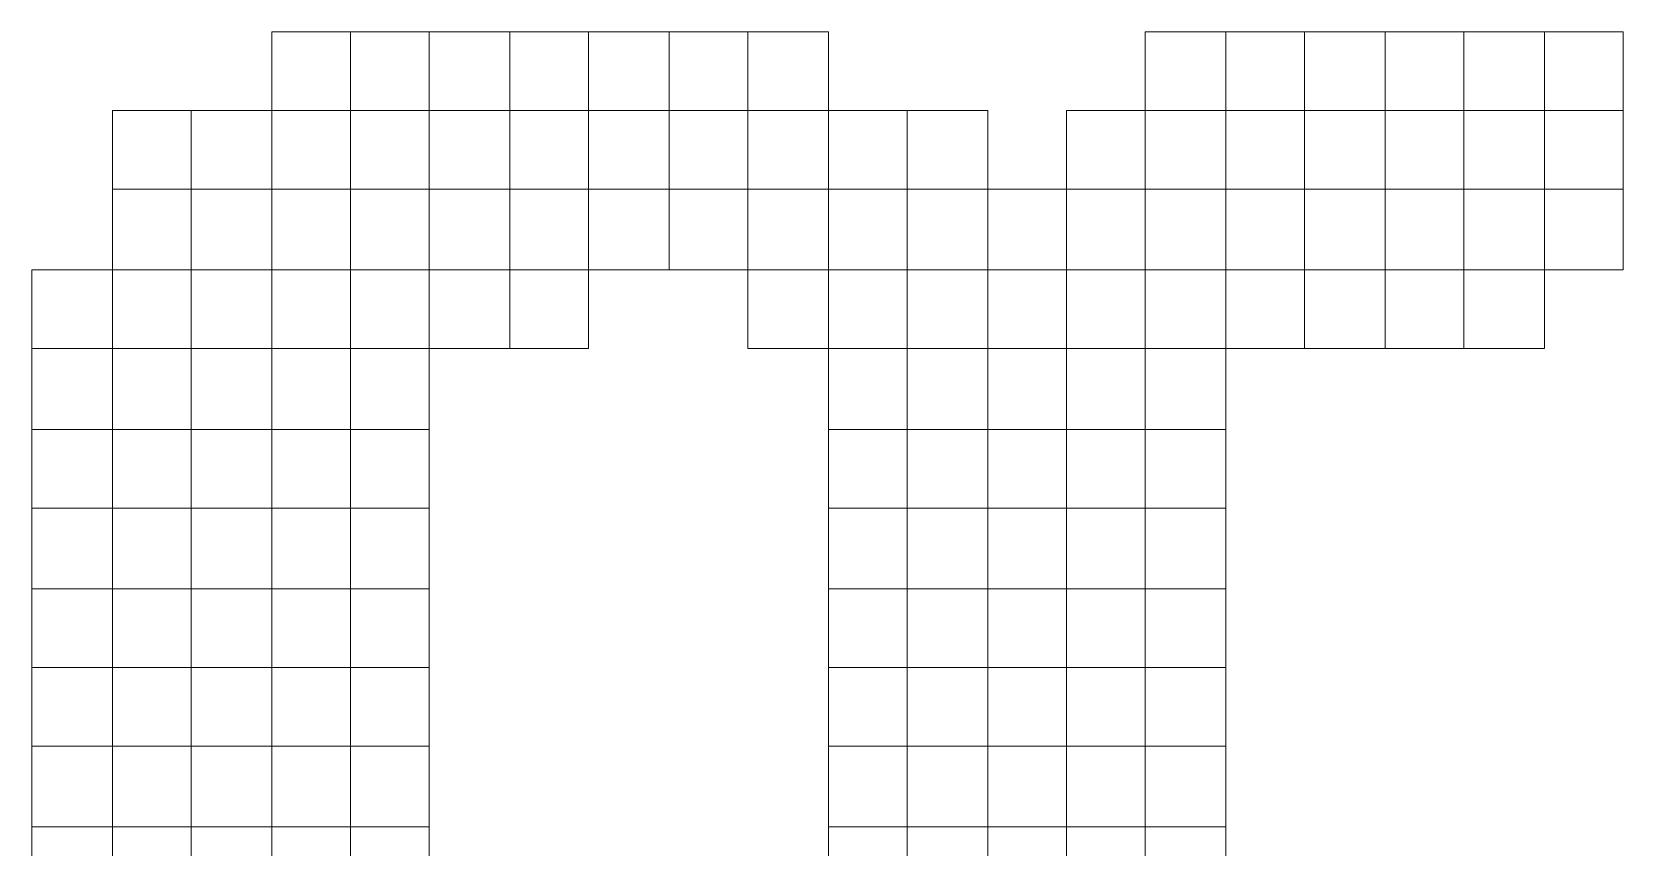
# Model space of a CAD drawing. Header units: millimetres. Extents: x -139 to 75, y -28 to 93.
# Drawn here: x -92.636 to -90.835, y 50.323 to 51.245 of the extents above; entities that cross this region are included whole.
import ezdxf

# ---------------------------------------------------------------- set-up
doc = ezdxf.new("R2010")
doc.units = ezdxf.units.MM
doc.header["$MEASUREMENT"] = 0
doc.layers.add('Layer 1', color=7, linetype='Continuous')

msp = doc.modelspace()

# ---------------------------------------------------------------- linework, layer by layer
at = {"layer": 'Layer 1', "color": 136, "lineweight": 0}
for points in [[(-92.3646, 51.1561), (-92.3646, 51.1561), (-92.3646, 51.245), (-92.3646, 51.245), (-92.3646, 51.245), (-92.3646, 51.245), (-92.2757, 51.245), (-92.2757, 51.245), (-92.2757, 51.245), (-92.2757, 51.245), (-92.2757, 51.1561), (-92.2757, 51.1561), (-92.2757, 51.1561), (-92.2757, 51.1561), (-92.3646, 51.1561), (-92.3646, 51.1561)], [(-92.2757, 51.1561), (-92.2757, 51.1561), (-92.2757, 51.245), (-92.2757, 51.245), (-92.2757, 51.245), (-92.2757, 51.245), (-92.1868, 51.245), (-92.1868, 51.245), (-92.1868, 51.245), (-92.1868, 51.245), (-92.1868, 51.1561), (-92.1868, 51.1561), (-92.1868, 51.1561), (-92.1868, 51.1561), (-92.2757, 51.1561), (-92.2757, 51.1561)], [(-92.1868, 51.1561), (-92.1868, 51.1561), (-92.1868, 51.245), (-92.1868, 51.245), (-92.1868, 51.245), (-92.1868, 51.245), (-92.0953, 51.245), (-92.0953, 51.245), (-92.0953, 51.245), (-92.0953, 51.245), (-92.0953, 51.1561), (-92.0953, 51.1561), (-92.0953, 51.1561), (-92.0953, 51.1561), (-92.1868, 51.1561), (-92.1868, 51.1561)], [(-92.0953, 51.1561), (-92.0953, 51.1561), (-92.0953, 51.245), (-92.0953, 51.245), (-92.0953, 51.245), (-92.0953, 51.245), (-92.0064, 51.245), (-92.0064, 51.245), (-92.0064, 51.245), (-92.0064, 51.245), (-92.0064, 51.1561), (-92.0064, 51.1561), (-92.0064, 51.1561), (-92.0064, 51.1561), (-92.0953, 51.1561), (-92.0953, 51.1561)], [(-92.0064, 51.1561), (-92.0064, 51.1561), (-92.0064, 51.245), (-92.0064, 51.245), (-92.0064, 51.245), (-92.0064, 51.245), (-91.915, 51.245), (-91.915, 51.245), (-91.915, 51.245), (-91.915, 51.245), (-91.915, 51.1561), (-91.915, 51.1561), (-91.915, 51.1561), (-91.915, 51.1561), (-92.0064, 51.1561), (-92.0064, 51.1561)], [(-91.915, 51.1561), (-91.915, 51.1561), (-91.915, 51.245), (-91.915, 51.245), (-91.915, 51.245), (-91.915, 51.245), (-91.8261, 51.245), (-91.8261, 51.245), (-91.8261, 51.245), (-91.8261, 51.245), (-91.8261, 51.1561), (-91.8261, 51.1561), (-91.8261, 51.1561), (-91.8261, 51.1561), (-91.915, 51.1561), (-91.915, 51.1561)], [(-91.8261, 51.1561), (-91.8261, 51.1561), (-91.8261, 51.245), (-91.8261, 51.245), (-91.8261, 51.245), (-91.8261, 51.245), (-91.7346, 51.245), (-91.7346, 51.245), (-91.7346, 51.245), (-91.7346, 51.245), (-91.7346, 51.1561), (-91.7346, 51.1561), (-91.7346, 51.1561), (-91.7346, 51.1561), (-91.8261, 51.1561), (-91.8261, 51.1561)], [(-91.3765, 51.1561), (-91.3765, 51.1561), (-91.3765, 51.245), (-91.3765, 51.245), (-91.3765, 51.245), (-91.3765, 51.245), (-91.2851, 51.245), (-91.2851, 51.245), (-91.2851, 51.245), (-91.2851, 51.245), (-91.2851, 51.1561), (-91.2851, 51.1561), (-91.2851, 51.1561), (-91.2851, 51.1561), (-91.3765, 51.1561), (-91.3765, 51.1561)], [(-91.2851, 51.1561), (-91.2851, 51.1561), (-91.2851, 51.245), (-91.2851, 51.245), (-91.2851, 51.245), (-91.2851, 51.245), (-91.1962, 51.245), (-91.1962, 51.245), (-91.1962, 51.245), (-91.1962, 51.245), (-91.1962, 51.1561), (-91.1962, 51.1561), (-91.1962, 51.1561), (-91.1962, 51.1561), (-91.2851, 51.1561), (-91.2851, 51.1561)], [(-91.1962, 51.1561), (-91.1962, 51.1561), (-91.1962, 51.245), (-91.1962, 51.245), (-91.1962, 51.245), (-91.1962, 51.245), (-91.1047, 51.245), (-91.1047, 51.245), (-91.1047, 51.245), (-91.1047, 51.245), (-91.1047, 51.1561), (-91.1047, 51.1561), (-91.1047, 51.1561), (-91.1047, 51.1561), (-91.1962, 51.1561), (-91.1962, 51.1561)], [(-91.1047, 51.1561), (-91.1047, 51.1561), (-91.1047, 51.245), (-91.1047, 51.245), (-91.1047, 51.245), (-91.1047, 51.245), (-91.0158, 51.245), (-91.0158, 51.245), (-91.0158, 51.245), (-91.0158, 51.245), (-91.0158, 51.1561), (-91.0158, 51.1561), (-91.0158, 51.1561), (-91.0158, 51.1561), (-91.1047, 51.1561), (-91.1047, 51.1561)], [(-91.0158, 51.1561), (-91.0158, 51.1561), (-91.0158, 51.245), (-91.0158, 51.245), (-91.0158, 51.245), (-91.0158, 51.245), (-90.9244, 51.245), (-90.9244, 51.245), (-90.9244, 51.245), (-90.9244, 51.245), (-90.9244, 51.1561), (-90.9244, 51.1561), (-90.9244, 51.1561), (-90.9244, 51.1561), (-91.0158, 51.1561), (-91.0158, 51.1561)], [(-90.9244, 51.1561), (-90.9244, 51.1561), (-90.9244, 51.245), (-90.9244, 51.245), (-90.9244, 51.245), (-90.9244, 51.245), (-90.8355, 51.245), (-90.8355, 51.245), (-90.8355, 51.245), (-90.8355, 51.245), (-90.8355, 51.1561), (-90.8355, 51.1561), (-90.8355, 51.1561), (-90.8355, 51.1561), (-90.9244, 51.1561), (-90.9244, 51.1561)], [(-92.5449, 51.0672), (-92.5449, 51.0672), (-92.5449, 51.1561), (-92.5449, 51.1561), (-92.5449, 51.1561), (-92.5449, 51.1561), (-92.456, 51.1561), (-92.456, 51.1561), (-92.456, 51.1561), (-92.456, 51.1561), (-92.456, 51.0672), (-92.456, 51.0672), (-92.456, 51.0672), (-92.456, 51.0672), (-92.5449, 51.0672), (-92.5449, 51.0672)], [(-92.456, 51.0672), (-92.456, 51.0672), (-92.456, 51.1561), (-92.456, 51.1561), (-92.456, 51.1561), (-92.456, 51.1561), (-92.3646, 51.1561), (-92.3646, 51.1561), (-92.3646, 51.1561), (-92.3646, 51.1561), (-92.3646, 51.0672), (-92.3646, 51.0672), (-92.3646, 51.0672), (-92.3646, 51.0672), (-92.456, 51.0672), (-92.456, 51.0672)], [(-92.3646, 51.0672), (-92.3646, 51.0672), (-92.3646, 51.1561), (-92.3646, 51.1561), (-92.3646, 51.1561), (-92.3646, 51.1561), (-92.2757, 51.1561), (-92.2757, 51.1561), (-92.2757, 51.1561), (-92.2757, 51.1561), (-92.2757, 51.0672), (-92.2757, 51.0672), (-92.2757, 51.0672), (-92.2757, 51.0672), (-92.3646, 51.0672), (-92.3646, 51.0672)], [(-92.2757, 51.0672), (-92.2757, 51.0672), (-92.2757, 51.1561), (-92.2757, 51.1561), (-92.2757, 51.1561), (-92.2757, 51.1561), (-92.1868, 51.1561), (-92.1868, 51.1561), (-92.1868, 51.1561), (-92.1868, 51.1561), (-92.1868, 51.0672), (-92.1868, 51.0672), (-92.1868, 51.0672), (-92.1868, 51.0672), (-92.2757, 51.0672), (-92.2757, 51.0672)], [(-92.1868, 51.0672), (-92.1868, 51.0672), (-92.1868, 51.1561), (-92.1868, 51.1561), (-92.1868, 51.1561), (-92.1868, 51.1561), (-92.0953, 51.1561), (-92.0953, 51.1561), (-92.0953, 51.1561), (-92.0953, 51.1561), (-92.0953, 51.0672), (-92.0953, 51.0672), (-92.0953, 51.0672), (-92.0953, 51.0672), (-92.1868, 51.0672), (-92.1868, 51.0672)], [(-92.0953, 51.0672), (-92.0953, 51.0672), (-92.0953, 51.1561), (-92.0953, 51.1561), (-92.0953, 51.1561), (-92.0953, 51.1561), (-92.0064, 51.1561), (-92.0064, 51.1561), (-92.0064, 51.1561), (-92.0064, 51.1561), (-92.0064, 51.0672), (-92.0064, 51.0672), (-92.0064, 51.0672), (-92.0064, 51.0672), (-92.0953, 51.0672), (-92.0953, 51.0672)], [(-92.0064, 51.0672), (-92.0064, 51.0672), (-92.0064, 51.1561), (-92.0064, 51.1561), (-92.0064, 51.1561), (-92.0064, 51.1561), (-91.915, 51.1561), (-91.915, 51.1561), (-91.915, 51.1561), (-91.915, 51.1561), (-91.915, 51.0672), (-91.915, 51.0672), (-91.915, 51.0672), (-91.915, 51.0672), (-92.0064, 51.0672), (-92.0064, 51.0672)], [(-91.915, 51.0672), (-91.915, 51.0672), (-91.915, 51.1561), (-91.915, 51.1561), (-91.915, 51.1561), (-91.915, 51.1561), (-91.8261, 51.1561), (-91.8261, 51.1561), (-91.8261, 51.1561), (-91.8261, 51.1561), (-91.8261, 51.0672), (-91.8261, 51.0672), (-91.8261, 51.0672), (-91.8261, 51.0672), (-91.915, 51.0672), (-91.915, 51.0672)], [(-91.8261, 51.0672), (-91.8261, 51.0672), (-91.8261, 51.1561), (-91.8261, 51.1561), (-91.8261, 51.1561), (-91.8261, 51.1561), (-91.7346, 51.1561), (-91.7346, 51.1561), (-91.7346, 51.1561), (-91.7346, 51.1561), (-91.7346, 51.0672), (-91.7346, 51.0672), (-91.7346, 51.0672), (-91.7346, 51.0672), (-91.8261, 51.0672), (-91.8261, 51.0672)], [(-91.7346, 51.0672), (-91.7346, 51.0672), (-91.7346, 51.1561), (-91.7346, 51.1561), (-91.7346, 51.1561), (-91.7346, 51.1561), (-91.6457, 51.1561), (-91.6457, 51.1561), (-91.6457, 51.1561), (-91.6457, 51.1561), (-91.6457, 51.0672), (-91.6457, 51.0672), (-91.6457, 51.0672), (-91.6457, 51.0672), (-91.7346, 51.0672), (-91.7346, 51.0672)], [(-91.6457, 51.0672), (-91.6457, 51.0672), (-91.6457, 51.1561), (-91.6457, 51.1561), (-91.6457, 51.1561), (-91.6457, 51.1561), (-91.5543, 51.1561), (-91.5543, 51.1561), (-91.5543, 51.1561), (-91.5543, 51.1561), (-91.5543, 51.0672), (-91.5543, 51.0672), (-91.5543, 51.0672), (-91.5543, 51.0672), (-91.6457, 51.0672), (-91.6457, 51.0672)], [(-91.4654, 51.0672), (-91.4654, 51.0672), (-91.4654, 51.1561), (-91.4654, 51.1561), (-91.4654, 51.1561), (-91.4654, 51.1561), (-91.3765, 51.1561), (-91.3765, 51.1561), (-91.3765, 51.1561), (-91.3765, 51.1561), (-91.3765, 51.0672), (-91.3765, 51.0672), (-91.3765, 51.0672), (-91.3765, 51.0672), (-91.4654, 51.0672), (-91.4654, 51.0672)], [(-91.3765, 51.0672), (-91.3765, 51.0672), (-91.3765, 51.1561), (-91.3765, 51.1561), (-91.3765, 51.1561), (-91.3765, 51.1561), (-91.2851, 51.1561), (-91.2851, 51.1561), (-91.2851, 51.1561), (-91.2851, 51.1561), (-91.2851, 51.0672), (-91.2851, 51.0672), (-91.2851, 51.0672), (-91.2851, 51.0672), (-91.3765, 51.0672), (-91.3765, 51.0672)], [(-91.2851, 51.0672), (-91.2851, 51.0672), (-91.2851, 51.1561), (-91.2851, 51.1561), (-91.2851, 51.1561), (-91.2851, 51.1561), (-91.1962, 51.1561), (-91.1962, 51.1561), (-91.1962, 51.1561), (-91.1962, 51.1561), (-91.1962, 51.0672), (-91.1962, 51.0672), (-91.1962, 51.0672), (-91.1962, 51.0672), (-91.2851, 51.0672), (-91.2851, 51.0672)], [(-91.1962, 51.0672), (-91.1962, 51.0672), (-91.1962, 51.1561), (-91.1962, 51.1561), (-91.1962, 51.1561), (-91.1962, 51.1561), (-91.1047, 51.1561), (-91.1047, 51.1561), (-91.1047, 51.1561), (-91.1047, 51.1561), (-91.1047, 51.0672), (-91.1047, 51.0672), (-91.1047, 51.0672), (-91.1047, 51.0672), (-91.1962, 51.0672), (-91.1962, 51.0672)], [(-91.1047, 51.0672), (-91.1047, 51.0672), (-91.1047, 51.1561), (-91.1047, 51.1561), (-91.1047, 51.1561), (-91.1047, 51.1561), (-91.0158, 51.1561), (-91.0158, 51.1561), (-91.0158, 51.1561), (-91.0158, 51.1561), (-91.0158, 51.0672), (-91.0158, 51.0672), (-91.0158, 51.0672), (-91.0158, 51.0672), (-91.1047, 51.0672), (-91.1047, 51.0672)], [(-91.0158, 51.0672), (-91.0158, 51.0672), (-91.0158, 51.1561), (-91.0158, 51.1561), (-91.0158, 51.1561), (-91.0158, 51.1561), (-90.9244, 51.1561), (-90.9244, 51.1561), (-90.9244, 51.1561), (-90.9244, 51.1561), (-90.9244, 51.0672), (-90.9244, 51.0672), (-90.9244, 51.0672), (-90.9244, 51.0672), (-91.0158, 51.0672), (-91.0158, 51.0672)], [(-90.9244, 51.0672), (-90.9244, 51.0672), (-90.9244, 51.1561), (-90.9244, 51.1561), (-90.9244, 51.1561), (-90.9244, 51.1561), (-90.8355, 51.1561), (-90.8355, 51.1561), (-90.8355, 51.1561), (-90.8355, 51.1561), (-90.8355, 51.0672), (-90.8355, 51.0672), (-90.8355, 51.0672), (-90.8355, 51.0672), (-90.9244, 51.0672), (-90.9244, 51.0672)], [(-92.5449, 50.9758), (-92.5449, 50.9758), (-92.5449, 51.0672), (-92.5449, 51.0672), (-92.5449, 51.0672), (-92.5449, 51.0672), (-92.456, 51.0672), (-92.456, 51.0672), (-92.456, 51.0672), (-92.456, 51.0672), (-92.456, 50.9758), (-92.456, 50.9758), (-92.456, 50.9758), (-92.456, 50.9758), (-92.5449, 50.9758), (-92.5449, 50.9758)], [(-92.456, 50.9758), (-92.456, 50.9758), (-92.456, 51.0672), (-92.456, 51.0672), (-92.456, 51.0672), (-92.456, 51.0672), (-92.3646, 51.0672), (-92.3646, 51.0672), (-92.3646, 51.0672), (-92.3646, 51.0672), (-92.3646, 50.9758), (-92.3646, 50.9758), (-92.3646, 50.9758), (-92.3646, 50.9758), (-92.456, 50.9758), (-92.456, 50.9758)], [(-92.3646, 50.9758), (-92.3646, 50.9758), (-92.3646, 51.0672), (-92.3646, 51.0672), (-92.3646, 51.0672), (-92.3646, 51.0672), (-92.2757, 51.0672), (-92.2757, 51.0672), (-92.2757, 51.0672), (-92.2757, 51.0672), (-92.2757, 50.9758), (-92.2757, 50.9758), (-92.2757, 50.9758), (-92.2757, 50.9758), (-92.3646, 50.9758), (-92.3646, 50.9758)], [(-92.2757, 50.9758), (-92.2757, 50.9758), (-92.2757, 51.0672), (-92.2757, 51.0672), (-92.2757, 51.0672), (-92.2757, 51.0672), (-92.1868, 51.0672), (-92.1868, 51.0672), (-92.1868, 51.0672), (-92.1868, 51.0672), (-92.1868, 50.9758), (-92.1868, 50.9758), (-92.1868, 50.9758), (-92.1868, 50.9758), (-92.2757, 50.9758), (-92.2757, 50.9758)], [(-92.1868, 50.9758), (-92.1868, 50.9758), (-92.1868, 51.0672), (-92.1868, 51.0672), (-92.1868, 51.0672), (-92.1868, 51.0672), (-92.0953, 51.0672), (-92.0953, 51.0672), (-92.0953, 51.0672), (-92.0953, 51.0672), (-92.0953, 50.9758), (-92.0953, 50.9758), (-92.0953, 50.9758), (-92.0953, 50.9758), (-92.1868, 50.9758), (-92.1868, 50.9758)], [(-92.0953, 50.9758), (-92.0953, 50.9758), (-92.0953, 51.0672), (-92.0953, 51.0672), (-92.0953, 51.0672), (-92.0953, 51.0672), (-92.0064, 51.0672), (-92.0064, 51.0672), (-92.0064, 51.0672), (-92.0064, 51.0672), (-92.0064, 50.9758), (-92.0064, 50.9758), (-92.0064, 50.9758), (-92.0064, 50.9758), (-92.0953, 50.9758), (-92.0953, 50.9758)], [(-92.0064, 50.9758), (-92.0064, 50.9758), (-92.0064, 51.0672), (-92.0064, 51.0672), (-92.0064, 51.0672), (-92.0064, 51.0672), (-91.915, 51.0672), (-91.915, 51.0672), (-91.915, 51.0672), (-91.915, 51.0672), (-91.915, 50.9758), (-91.915, 50.9758), (-91.915, 50.9758), (-91.915, 50.9758), (-92.0064, 50.9758), (-92.0064, 50.9758)], [(-91.915, 50.9758), (-91.915, 50.9758), (-91.915, 51.0672), (-91.915, 51.0672), (-91.915, 51.0672), (-91.915, 51.0672), (-91.8261, 51.0672), (-91.8261, 51.0672), (-91.8261, 51.0672), (-91.8261, 51.0672), (-91.8261, 50.9758), (-91.8261, 50.9758), (-91.8261, 50.9758), (-91.8261, 50.9758), (-91.915, 50.9758), (-91.915, 50.9758)], [(-91.8261, 50.9758), (-91.8261, 50.9758), (-91.8261, 51.0672), (-91.8261, 51.0672), (-91.8261, 51.0672), (-91.8261, 51.0672), (-91.7346, 51.0672), (-91.7346, 51.0672), (-91.7346, 51.0672), (-91.7346, 51.0672), (-91.7346, 50.9758), (-91.7346, 50.9758), (-91.7346, 50.9758), (-91.7346, 50.9758), (-91.8261, 50.9758), (-91.8261, 50.9758)], [(-91.7346, 50.9758), (-91.7346, 50.9758), (-91.7346, 51.0672), (-91.7346, 51.0672), (-91.7346, 51.0672), (-91.7346, 51.0672), (-91.6457, 51.0672), (-91.6457, 51.0672), (-91.6457, 51.0672), (-91.6457, 51.0672), (-91.6457, 50.9758), (-91.6457, 50.9758), (-91.6457, 50.9758), (-91.6457, 50.9758), (-91.7346, 50.9758), (-91.7346, 50.9758)], [(-91.6457, 50.9758), (-91.6457, 50.9758), (-91.6457, 51.0672), (-91.6457, 51.0672), (-91.6457, 51.0672), (-91.6457, 51.0672), (-91.5543, 51.0672), (-91.5543, 51.0672), (-91.5543, 51.0672), (-91.5543, 51.0672), (-91.5543, 50.9758), (-91.5543, 50.9758), (-91.5543, 50.9758), (-91.5543, 50.9758), (-91.6457, 50.9758), (-91.6457, 50.9758)], [(-91.5543, 50.9758), (-91.5543, 50.9758), (-91.5543, 51.0672), (-91.5543, 51.0672), (-91.5543, 51.0672), (-91.5543, 51.0672), (-91.4654, 51.0672), (-91.4654, 51.0672), (-91.4654, 51.0672), (-91.4654, 51.0672), (-91.4654, 50.9758), (-91.4654, 50.9758), (-91.4654, 50.9758), (-91.4654, 50.9758), (-91.5543, 50.9758), (-91.5543, 50.9758)], [(-91.4654, 50.9758), (-91.4654, 50.9758), (-91.4654, 51.0672), (-91.4654, 51.0672), (-91.4654, 51.0672), (-91.4654, 51.0672), (-91.3765, 51.0672), (-91.3765, 51.0672), (-91.3765, 51.0672), (-91.3765, 51.0672), (-91.3765, 50.9758), (-91.3765, 50.9758), (-91.3765, 50.9758), (-91.3765, 50.9758), (-91.4654, 50.9758), (-91.4654, 50.9758)], [(-91.3765, 50.9758), (-91.3765, 50.9758), (-91.3765, 51.0672), (-91.3765, 51.0672), (-91.3765, 51.0672), (-91.3765, 51.0672), (-91.2851, 51.0672), (-91.2851, 51.0672), (-91.2851, 51.0672), (-91.2851, 51.0672), (-91.2851, 50.9758), (-91.2851, 50.9758), (-91.2851, 50.9758), (-91.2851, 50.9758), (-91.3765, 50.9758), (-91.3765, 50.9758)], [(-91.2851, 50.9758), (-91.2851, 50.9758), (-91.2851, 51.0672), (-91.2851, 51.0672), (-91.2851, 51.0672), (-91.2851, 51.0672), (-91.1962, 51.0672), (-91.1962, 51.0672), (-91.1962, 51.0672), (-91.1962, 51.0672), (-91.1962, 50.9758), (-91.1962, 50.9758), (-91.1962, 50.9758), (-91.1962, 50.9758), (-91.2851, 50.9758), (-91.2851, 50.9758)], [(-91.1962, 50.9758), (-91.1962, 50.9758), (-91.1962, 51.0672), (-91.1962, 51.0672), (-91.1962, 51.0672), (-91.1962, 51.0672), (-91.1047, 51.0672), (-91.1047, 51.0672), (-91.1047, 51.0672), (-91.1047, 51.0672), (-91.1047, 50.9758), (-91.1047, 50.9758), (-91.1047, 50.9758), (-91.1047, 50.9758), (-91.1962, 50.9758), (-91.1962, 50.9758)], [(-91.1047, 50.9758), (-91.1047, 50.9758), (-91.1047, 51.0672), (-91.1047, 51.0672), (-91.1047, 51.0672), (-91.1047, 51.0672), (-91.0158, 51.0672), (-91.0158, 51.0672), (-91.0158, 51.0672), (-91.0158, 51.0672), (-91.0158, 50.9758), (-91.0158, 50.9758), (-91.0158, 50.9758), (-91.0158, 50.9758), (-91.1047, 50.9758), (-91.1047, 50.9758)], [(-91.0158, 50.9758), (-91.0158, 50.9758), (-91.0158, 51.0672), (-91.0158, 51.0672), (-91.0158, 51.0672), (-91.0158, 51.0672), (-90.9244, 51.0672), (-90.9244, 51.0672), (-90.9244, 51.0672), (-90.9244, 51.0672), (-90.9244, 50.9758), (-90.9244, 50.9758), (-90.9244, 50.9758), (-90.9244, 50.9758), (-91.0158, 50.9758), (-91.0158, 50.9758)], [(-90.9244, 50.9758), (-90.9244, 50.9758), (-90.9244, 51.0672), (-90.9244, 51.0672), (-90.9244, 51.0672), (-90.9244, 51.0672), (-90.8355, 51.0672), (-90.8355, 51.0672), (-90.8355, 51.0672), (-90.8355, 51.0672), (-90.8355, 50.9758), (-90.8355, 50.9758), (-90.8355, 50.9758), (-90.8355, 50.9758), (-90.9244, 50.9758), (-90.9244, 50.9758)], [(-92.6363, 50.8869), (-92.6363, 50.8869), (-92.6363, 50.9758), (-92.6363, 50.9758), (-92.6363, 50.9758), (-92.6363, 50.9758), (-92.5449, 50.9758), (-92.5449, 50.9758), (-92.5449, 50.9758), (-92.5449, 50.9758), (-92.5449, 50.8869), (-92.5449, 50.8869), (-92.5449, 50.8869), (-92.5449, 50.8869), (-92.6363, 50.8869), (-92.6363, 50.8869)], [(-92.5449, 50.8869), (-92.5449, 50.8869), (-92.5449, 50.9758), (-92.5449, 50.9758), (-92.5449, 50.9758), (-92.5449, 50.9758), (-92.456, 50.9758), (-92.456, 50.9758), (-92.456, 50.9758), (-92.456, 50.9758), (-92.456, 50.8869), (-92.456, 50.8869), (-92.456, 50.8869), (-92.456, 50.8869), (-92.5449, 50.8869), (-92.5449, 50.8869)], [(-92.456, 50.8869), (-92.456, 50.8869), (-92.456, 50.9758), (-92.456, 50.9758), (-92.456, 50.9758), (-92.456, 50.9758), (-92.3646, 50.9758), (-92.3646, 50.9758), (-92.3646, 50.9758), (-92.3646, 50.9758), (-92.3646, 50.8869), (-92.3646, 50.8869), (-92.3646, 50.8869), (-92.3646, 50.8869), (-92.456, 50.8869), (-92.456, 50.8869)], [(-92.3646, 50.8869), (-92.3646, 50.8869), (-92.3646, 50.9758), (-92.3646, 50.9758), (-92.3646, 50.9758), (-92.3646, 50.9758), (-92.2757, 50.9758), (-92.2757, 50.9758), (-92.2757, 50.9758), (-92.2757, 50.9758), (-92.2757, 50.8869), (-92.2757, 50.8869), (-92.2757, 50.8869), (-92.2757, 50.8869), (-92.3646, 50.8869), (-92.3646, 50.8869)], [(-92.2757, 50.8869), (-92.2757, 50.8869), (-92.2757, 50.9758), (-92.2757, 50.9758), (-92.2757, 50.9758), (-92.2757, 50.9758), (-92.1868, 50.9758), (-92.1868, 50.9758), (-92.1868, 50.9758), (-92.1868, 50.9758), (-92.1868, 50.8869), (-92.1868, 50.8869), (-92.1868, 50.8869), (-92.1868, 50.8869), (-92.2757, 50.8869), (-92.2757, 50.8869)], [(-92.1868, 50.8869), (-92.1868, 50.8869), (-92.1868, 50.9758), (-92.1868, 50.9758), (-92.1868, 50.9758), (-92.1868, 50.9758), (-92.0953, 50.9758), (-92.0953, 50.9758), (-92.0953, 50.9758), (-92.0953, 50.9758), (-92.0953, 50.8869), (-92.0953, 50.8869), (-92.0953, 50.8869), (-92.0953, 50.8869), (-92.1868, 50.8869), (-92.1868, 50.8869)], [(-92.0953, 50.8869), (-92.0953, 50.8869), (-92.0953, 50.9758), (-92.0953, 50.9758), (-92.0953, 50.9758), (-92.0953, 50.9758), (-92.0064, 50.9758), (-92.0064, 50.9758), (-92.0064, 50.9758), (-92.0064, 50.9758), (-92.0064, 50.8869), (-92.0064, 50.8869), (-92.0064, 50.8869), (-92.0064, 50.8869), (-92.0953, 50.8869), (-92.0953, 50.8869)], [(-91.8261, 50.8869), (-91.8261, 50.8869), (-91.8261, 50.9758), (-91.8261, 50.9758), (-91.8261, 50.9758), (-91.8261, 50.9758), (-91.7346, 50.9758), (-91.7346, 50.9758), (-91.7346, 50.9758), (-91.7346, 50.9758), (-91.7346, 50.8869), (-91.7346, 50.8869), (-91.7346, 50.8869), (-91.7346, 50.8869), (-91.8261, 50.8869), (-91.8261, 50.8869)], [(-91.7346, 50.8869), (-91.7346, 50.8869), (-91.7346, 50.9758), (-91.7346, 50.9758), (-91.7346, 50.9758), (-91.7346, 50.9758), (-91.6457, 50.9758), (-91.6457, 50.9758), (-91.6457, 50.9758), (-91.6457, 50.9758), (-91.6457, 50.8869), (-91.6457, 50.8869), (-91.6457, 50.8869), (-91.6457, 50.8869), (-91.7346, 50.8869), (-91.7346, 50.8869)], [(-91.6457, 50.8869), (-91.6457, 50.8869), (-91.6457, 50.9758), (-91.6457, 50.9758), (-91.6457, 50.9758), (-91.6457, 50.9758), (-91.5543, 50.9758), (-91.5543, 50.9758), (-91.5543, 50.9758), (-91.5543, 50.9758), (-91.5543, 50.8869), (-91.5543, 50.8869), (-91.5543, 50.8869), (-91.5543, 50.8869), (-91.6457, 50.8869), (-91.6457, 50.8869)], [(-91.5543, 50.8869), (-91.5543, 50.8869), (-91.5543, 50.9758), (-91.5543, 50.9758), (-91.5543, 50.9758), (-91.5543, 50.9758), (-91.4654, 50.9758), (-91.4654, 50.9758), (-91.4654, 50.9758), (-91.4654, 50.9758), (-91.4654, 50.8869), (-91.4654, 50.8869), (-91.4654, 50.8869), (-91.4654, 50.8869), (-91.5543, 50.8869), (-91.5543, 50.8869)], [(-91.4654, 50.8869), (-91.4654, 50.8869), (-91.4654, 50.9758), (-91.4654, 50.9758), (-91.4654, 50.9758), (-91.4654, 50.9758), (-91.3765, 50.9758), (-91.3765, 50.9758), (-91.3765, 50.9758), (-91.3765, 50.9758), (-91.3765, 50.8869), (-91.3765, 50.8869), (-91.3765, 50.8869), (-91.3765, 50.8869), (-91.4654, 50.8869), (-91.4654, 50.8869)], [(-91.3765, 50.8869), (-91.3765, 50.8869), (-91.3765, 50.9758), (-91.3765, 50.9758), (-91.3765, 50.9758), (-91.3765, 50.9758), (-91.2851, 50.9758), (-91.2851, 50.9758), (-91.2851, 50.9758), (-91.2851, 50.9758), (-91.2851, 50.8869), (-91.2851, 50.8869), (-91.2851, 50.8869), (-91.2851, 50.8869), (-91.3765, 50.8869), (-91.3765, 50.8869)], [(-91.2851, 50.8869), (-91.2851, 50.8869), (-91.2851, 50.9758), (-91.2851, 50.9758), (-91.2851, 50.9758), (-91.2851, 50.9758), (-91.1962, 50.9758), (-91.1962, 50.9758), (-91.1962, 50.9758), (-91.1962, 50.9758), (-91.1962, 50.8869), (-91.1962, 50.8869), (-91.1962, 50.8869), (-91.1962, 50.8869), (-91.2851, 50.8869), (-91.2851, 50.8869)], [(-91.1962, 50.8869), (-91.1962, 50.8869), (-91.1962, 50.9758), (-91.1962, 50.9758), (-91.1962, 50.9758), (-91.1962, 50.9758), (-91.1047, 50.9758), (-91.1047, 50.9758), (-91.1047, 50.9758), (-91.1047, 50.9758), (-91.1047, 50.8869), (-91.1047, 50.8869), (-91.1047, 50.8869), (-91.1047, 50.8869), (-91.1962, 50.8869), (-91.1962, 50.8869)], [(-91.1047, 50.8869), (-91.1047, 50.8869), (-91.1047, 50.9758), (-91.1047, 50.9758), (-91.1047, 50.9758), (-91.1047, 50.9758), (-91.0158, 50.9758), (-91.0158, 50.9758), (-91.0158, 50.9758), (-91.0158, 50.9758), (-91.0158, 50.8869), (-91.0158, 50.8869), (-91.0158, 50.8869), (-91.0158, 50.8869), (-91.1047, 50.8869), (-91.1047, 50.8869)], [(-91.0158, 50.8869), (-91.0158, 50.8869), (-91.0158, 50.9758), (-91.0158, 50.9758), (-91.0158, 50.9758), (-91.0158, 50.9758), (-90.9244, 50.9758), (-90.9244, 50.9758), (-90.9244, 50.9758), (-90.9244, 50.9758), (-90.9244, 50.8869), (-90.9244, 50.8869), (-90.9244, 50.8869), (-90.9244, 50.8869), (-91.0158, 50.8869), (-91.0158, 50.8869)], [(-92.6363, 50.7954), (-92.6363, 50.7954), (-92.6363, 50.8869), (-92.6363, 50.8869), (-92.6363, 50.8869), (-92.6363, 50.8869), (-92.5449, 50.8869), (-92.5449, 50.8869), (-92.5449, 50.8869), (-92.5449, 50.8869), (-92.5449, 50.7954), (-92.5449, 50.7954), (-92.5449, 50.7954), (-92.5449, 50.7954), (-92.6363, 50.7954), (-92.6363, 50.7954)], [(-92.5449, 50.7954), (-92.5449, 50.7954), (-92.5449, 50.8869), (-92.5449, 50.8869), (-92.5449, 50.8869), (-92.5449, 50.8869), (-92.456, 50.8869), (-92.456, 50.8869), (-92.456, 50.8869), (-92.456, 50.8869), (-92.456, 50.7954), (-92.456, 50.7954), (-92.456, 50.7954), (-92.456, 50.7954), (-92.5449, 50.7954), (-92.5449, 50.7954)], [(-92.456, 50.7954), (-92.456, 50.7954), (-92.456, 50.8869), (-92.456, 50.8869), (-92.456, 50.8869), (-92.456, 50.8869), (-92.3646, 50.8869), (-92.3646, 50.8869), (-92.3646, 50.8869), (-92.3646, 50.8869), (-92.3646, 50.7954), (-92.3646, 50.7954), (-92.3646, 50.7954), (-92.3646, 50.7954), (-92.456, 50.7954), (-92.456, 50.7954)], [(-92.3646, 50.7954), (-92.3646, 50.7954), (-92.3646, 50.8869), (-92.3646, 50.8869), (-92.3646, 50.8869), (-92.3646, 50.8869), (-92.2757, 50.8869), (-92.2757, 50.8869), (-92.2757, 50.8869), (-92.2757, 50.8869), (-92.2757, 50.7954), (-92.2757, 50.7954), (-92.2757, 50.7954), (-92.2757, 50.7954), (-92.3646, 50.7954), (-92.3646, 50.7954)], [(-92.2757, 50.7954), (-92.2757, 50.7954), (-92.2757, 50.8869), (-92.2757, 50.8869), (-92.2757, 50.8869), (-92.2757, 50.8869), (-92.1868, 50.8869), (-92.1868, 50.8869), (-92.1868, 50.8869), (-92.1868, 50.8869), (-92.1868, 50.7954), (-92.1868, 50.7954), (-92.1868, 50.7954), (-92.1868, 50.7954), (-92.2757, 50.7954), (-92.2757, 50.7954)], [(-91.7346, 50.7954), (-91.7346, 50.7954), (-91.7346, 50.8869), (-91.7346, 50.8869), (-91.7346, 50.8869), (-91.7346, 50.8869), (-91.6457, 50.8869), (-91.6457, 50.8869), (-91.6457, 50.8869), (-91.6457, 50.8869), (-91.6457, 50.7954), (-91.6457, 50.7954), (-91.6457, 50.7954), (-91.6457, 50.7954), (-91.7346, 50.7954), (-91.7346, 50.7954)], [(-91.6457, 50.7954), (-91.6457, 50.7954), (-91.6457, 50.8869), (-91.6457, 50.8869), (-91.6457, 50.8869), (-91.6457, 50.8869), (-91.5543, 50.8869), (-91.5543, 50.8869), (-91.5543, 50.8869), (-91.5543, 50.8869), (-91.5543, 50.7954), (-91.5543, 50.7954), (-91.5543, 50.7954), (-91.5543, 50.7954), (-91.6457, 50.7954), (-91.6457, 50.7954)], [(-91.5543, 50.7954), (-91.5543, 50.7954), (-91.5543, 50.8869), (-91.5543, 50.8869), (-91.5543, 50.8869), (-91.5543, 50.8869), (-91.4654, 50.8869), (-91.4654, 50.8869), (-91.4654, 50.8869), (-91.4654, 50.8869), (-91.4654, 50.7954), (-91.4654, 50.7954), (-91.4654, 50.7954), (-91.4654, 50.7954), (-91.5543, 50.7954), (-91.5543, 50.7954)], [(-91.4654, 50.7954), (-91.4654, 50.7954), (-91.4654, 50.8869), (-91.4654, 50.8869), (-91.4654, 50.8869), (-91.4654, 50.8869), (-91.3765, 50.8869), (-91.3765, 50.8869), (-91.3765, 50.8869), (-91.3765, 50.8869), (-91.3765, 50.7954), (-91.3765, 50.7954), (-91.3765, 50.7954), (-91.3765, 50.7954), (-91.4654, 50.7954), (-91.4654, 50.7954)], [(-91.3765, 50.7954), (-91.3765, 50.7954), (-91.3765, 50.8869), (-91.3765, 50.8869), (-91.3765, 50.8869), (-91.3765, 50.8869), (-91.2851, 50.8869), (-91.2851, 50.8869), (-91.2851, 50.8869), (-91.2851, 50.8869), (-91.2851, 50.7954), (-91.2851, 50.7954), (-91.2851, 50.7954), (-91.2851, 50.7954), (-91.3765, 50.7954), (-91.3765, 50.7954)], [(-92.6363, 50.7065), (-92.6363, 50.7065), (-92.6363, 50.7954), (-92.6363, 50.7954), (-92.6363, 50.7954), (-92.6363, 50.7954), (-92.5449, 50.7954), (-92.5449, 50.7954), (-92.5449, 50.7954), (-92.5449, 50.7954), (-92.5449, 50.7065), (-92.5449, 50.7065), (-92.5449, 50.7065), (-92.5449, 50.7065), (-92.6363, 50.7065), (-92.6363, 50.7065)], [(-92.5449, 50.7065), (-92.5449, 50.7065), (-92.5449, 50.7954), (-92.5449, 50.7954), (-92.5449, 50.7954), (-92.5449, 50.7954), (-92.456, 50.7954), (-92.456, 50.7954), (-92.456, 50.7954), (-92.456, 50.7954), (-92.456, 50.7065), (-92.456, 50.7065), (-92.456, 50.7065), (-92.456, 50.7065), (-92.5449, 50.7065), (-92.5449, 50.7065)], [(-92.456, 50.7065), (-92.456, 50.7065), (-92.456, 50.7954), (-92.456, 50.7954), (-92.456, 50.7954), (-92.456, 50.7954), (-92.3646, 50.7954), (-92.3646, 50.7954), (-92.3646, 50.7954), (-92.3646, 50.7954), (-92.3646, 50.7065), (-92.3646, 50.7065), (-92.3646, 50.7065), (-92.3646, 50.7065), (-92.456, 50.7065), (-92.456, 50.7065)], [(-92.3646, 50.7065), (-92.3646, 50.7065), (-92.3646, 50.7954), (-92.3646, 50.7954), (-92.3646, 50.7954), (-92.3646, 50.7954), (-92.2757, 50.7954), (-92.2757, 50.7954), (-92.2757, 50.7954), (-92.2757, 50.7954), (-92.2757, 50.7065), (-92.2757, 50.7065), (-92.2757, 50.7065), (-92.2757, 50.7065), (-92.3646, 50.7065), (-92.3646, 50.7065)], [(-92.2757, 50.7065), (-92.2757, 50.7065), (-92.2757, 50.7954), (-92.2757, 50.7954), (-92.2757, 50.7954), (-92.2757, 50.7954), (-92.1868, 50.7954), (-92.1868, 50.7954), (-92.1868, 50.7954), (-92.1868, 50.7954), (-92.1868, 50.7065), (-92.1868, 50.7065), (-92.1868, 50.7065), (-92.1868, 50.7065), (-92.2757, 50.7065), (-92.2757, 50.7065)], [(-91.7346, 50.7065), (-91.7346, 50.7065), (-91.7346, 50.7954), (-91.7346, 50.7954), (-91.7346, 50.7954), (-91.7346, 50.7954), (-91.6457, 50.7954), (-91.6457, 50.7954), (-91.6457, 50.7954), (-91.6457, 50.7954), (-91.6457, 50.7065), (-91.6457, 50.7065), (-91.6457, 50.7065), (-91.6457, 50.7065), (-91.7346, 50.7065), (-91.7346, 50.7065)], [(-91.6457, 50.7065), (-91.6457, 50.7065), (-91.6457, 50.7954), (-91.6457, 50.7954), (-91.6457, 50.7954), (-91.6457, 50.7954), (-91.5543, 50.7954), (-91.5543, 50.7954), (-91.5543, 50.7954), (-91.5543, 50.7954), (-91.5543, 50.7065), (-91.5543, 50.7065), (-91.5543, 50.7065), (-91.5543, 50.7065), (-91.6457, 50.7065), (-91.6457, 50.7065)], [(-91.5543, 50.7065), (-91.5543, 50.7065), (-91.5543, 50.7954), (-91.5543, 50.7954), (-91.5543, 50.7954), (-91.5543, 50.7954), (-91.4654, 50.7954), (-91.4654, 50.7954), (-91.4654, 50.7954), (-91.4654, 50.7954), (-91.4654, 50.7065), (-91.4654, 50.7065), (-91.4654, 50.7065), (-91.4654, 50.7065), (-91.5543, 50.7065), (-91.5543, 50.7065)], [(-91.4654, 50.7065), (-91.4654, 50.7065), (-91.4654, 50.7954), (-91.4654, 50.7954), (-91.4654, 50.7954), (-91.4654, 50.7954), (-91.3765, 50.7954), (-91.3765, 50.7954), (-91.3765, 50.7954), (-91.3765, 50.7954), (-91.3765, 50.7065), (-91.3765, 50.7065), (-91.3765, 50.7065), (-91.3765, 50.7065), (-91.4654, 50.7065), (-91.4654, 50.7065)], [(-91.3765, 50.7065), (-91.3765, 50.7065), (-91.3765, 50.7954), (-91.3765, 50.7954), (-91.3765, 50.7954), (-91.3765, 50.7954), (-91.2851, 50.7954), (-91.2851, 50.7954), (-91.2851, 50.7954), (-91.2851, 50.7954), (-91.2851, 50.7065), (-91.2851, 50.7065), (-91.2851, 50.7065), (-91.2851, 50.7065), (-91.3765, 50.7065), (-91.3765, 50.7065)], [(-92.6363, 50.6151), (-92.6363, 50.6151), (-92.6363, 50.7065), (-92.6363, 50.7065), (-92.6363, 50.7065), (-92.6363, 50.7065), (-92.5449, 50.7065), (-92.5449, 50.7065), (-92.5449, 50.7065), (-92.5449, 50.7065), (-92.5449, 50.6151), (-92.5449, 50.6151), (-92.5449, 50.6151), (-92.5449, 50.6151), (-92.6363, 50.6151), (-92.6363, 50.6151)], [(-92.5449, 50.6151), (-92.5449, 50.6151), (-92.5449, 50.7065), (-92.5449, 50.7065), (-92.5449, 50.7065), (-92.5449, 50.7065), (-92.456, 50.7065), (-92.456, 50.7065), (-92.456, 50.7065), (-92.456, 50.7065), (-92.456, 50.6151), (-92.456, 50.6151), (-92.456, 50.6151), (-92.456, 50.6151), (-92.5449, 50.6151), (-92.5449, 50.6151)], [(-92.456, 50.6151), (-92.456, 50.6151), (-92.456, 50.7065), (-92.456, 50.7065), (-92.456, 50.7065), (-92.456, 50.7065), (-92.3646, 50.7065), (-92.3646, 50.7065), (-92.3646, 50.7065), (-92.3646, 50.7065), (-92.3646, 50.6151), (-92.3646, 50.6151), (-92.3646, 50.6151), (-92.3646, 50.6151), (-92.456, 50.6151), (-92.456, 50.6151)], [(-92.3646, 50.6151), (-92.3646, 50.6151), (-92.3646, 50.7065), (-92.3646, 50.7065), (-92.3646, 50.7065), (-92.3646, 50.7065), (-92.2757, 50.7065), (-92.2757, 50.7065), (-92.2757, 50.7065), (-92.2757, 50.7065), (-92.2757, 50.6151), (-92.2757, 50.6151), (-92.2757, 50.6151), (-92.2757, 50.6151), (-92.3646, 50.6151), (-92.3646, 50.6151)], [(-92.2757, 50.6151), (-92.2757, 50.6151), (-92.2757, 50.7065), (-92.2757, 50.7065), (-92.2757, 50.7065), (-92.2757, 50.7065), (-92.1868, 50.7065), (-92.1868, 50.7065), (-92.1868, 50.7065), (-92.1868, 50.7065), (-92.1868, 50.6151), (-92.1868, 50.6151), (-92.1868, 50.6151), (-92.1868, 50.6151), (-92.2757, 50.6151), (-92.2757, 50.6151)], [(-91.7346, 50.6151), (-91.7346, 50.6151), (-91.7346, 50.7065), (-91.7346, 50.7065), (-91.7346, 50.7065), (-91.7346, 50.7065), (-91.6457, 50.7065), (-91.6457, 50.7065), (-91.6457, 50.7065), (-91.6457, 50.7065), (-91.6457, 50.6151), (-91.6457, 50.6151), (-91.6457, 50.6151), (-91.6457, 50.6151), (-91.7346, 50.6151), (-91.7346, 50.6151)], [(-91.6457, 50.6151), (-91.6457, 50.6151), (-91.6457, 50.7065), (-91.6457, 50.7065), (-91.6457, 50.7065), (-91.6457, 50.7065), (-91.5543, 50.7065), (-91.5543, 50.7065), (-91.5543, 50.7065), (-91.5543, 50.7065), (-91.5543, 50.6151), (-91.5543, 50.6151), (-91.5543, 50.6151), (-91.5543, 50.6151), (-91.6457, 50.6151), (-91.6457, 50.6151)], [(-91.5543, 50.6151), (-91.5543, 50.6151), (-91.5543, 50.7065), (-91.5543, 50.7065), (-91.5543, 50.7065), (-91.5543, 50.7065), (-91.4654, 50.7065), (-91.4654, 50.7065), (-91.4654, 50.7065), (-91.4654, 50.7065), (-91.4654, 50.6151), (-91.4654, 50.6151), (-91.4654, 50.6151), (-91.4654, 50.6151), (-91.5543, 50.6151), (-91.5543, 50.6151)], [(-91.4654, 50.6151), (-91.4654, 50.6151), (-91.4654, 50.7065), (-91.4654, 50.7065), (-91.4654, 50.7065), (-91.4654, 50.7065), (-91.3765, 50.7065), (-91.3765, 50.7065), (-91.3765, 50.7065), (-91.3765, 50.7065), (-91.3765, 50.6151), (-91.3765, 50.6151), (-91.3765, 50.6151), (-91.3765, 50.6151), (-91.4654, 50.6151), (-91.4654, 50.6151)], [(-91.3765, 50.6151), (-91.3765, 50.6151), (-91.3765, 50.7065), (-91.3765, 50.7065), (-91.3765, 50.7065), (-91.3765, 50.7065), (-91.2851, 50.7065), (-91.2851, 50.7065), (-91.2851, 50.7065), (-91.2851, 50.7065), (-91.2851, 50.6151), (-91.2851, 50.6151), (-91.2851, 50.6151), (-91.2851, 50.6151), (-91.3765, 50.6151), (-91.3765, 50.6151)], [(-92.6363, 50.5262), (-92.6363, 50.5262), (-92.6363, 50.6151), (-92.6363, 50.6151), (-92.6363, 50.6151), (-92.6363, 50.6151), (-92.5449, 50.6151), (-92.5449, 50.6151), (-92.5449, 50.6151), (-92.5449, 50.6151), (-92.5449, 50.5262), (-92.5449, 50.5262), (-92.5449, 50.5262), (-92.5449, 50.5262), (-92.6363, 50.5262), (-92.6363, 50.5262)], [(-92.5449, 50.5262), (-92.5449, 50.5262), (-92.5449, 50.6151), (-92.5449, 50.6151), (-92.5449, 50.6151), (-92.5449, 50.6151), (-92.456, 50.6151), (-92.456, 50.6151), (-92.456, 50.6151), (-92.456, 50.6151), (-92.456, 50.5262), (-92.456, 50.5262), (-92.456, 50.5262), (-92.456, 50.5262), (-92.5449, 50.5262), (-92.5449, 50.5262)], [(-92.456, 50.5262), (-92.456, 50.5262), (-92.456, 50.6151), (-92.456, 50.6151), (-92.456, 50.6151), (-92.456, 50.6151), (-92.3646, 50.6151), (-92.3646, 50.6151), (-92.3646, 50.6151), (-92.3646, 50.6151), (-92.3646, 50.5262), (-92.3646, 50.5262), (-92.3646, 50.5262), (-92.3646, 50.5262), (-92.456, 50.5262), (-92.456, 50.5262)], [(-92.3646, 50.5262), (-92.3646, 50.5262), (-92.3646, 50.6151), (-92.3646, 50.6151), (-92.3646, 50.6151), (-92.3646, 50.6151), (-92.2757, 50.6151), (-92.2757, 50.6151), (-92.2757, 50.6151), (-92.2757, 50.6151), (-92.2757, 50.5262), (-92.2757, 50.5262), (-92.2757, 50.5262), (-92.2757, 50.5262), (-92.3646, 50.5262), (-92.3646, 50.5262)], [(-92.2757, 50.5262), (-92.2757, 50.5262), (-92.2757, 50.6151), (-92.2757, 50.6151), (-92.2757, 50.6151), (-92.2757, 50.6151), (-92.1868, 50.6151), (-92.1868, 50.6151), (-92.1868, 50.6151), (-92.1868, 50.6151), (-92.1868, 50.5262), (-92.1868, 50.5262), (-92.1868, 50.5262), (-92.1868, 50.5262), (-92.2757, 50.5262), (-92.2757, 50.5262)], [(-91.7346, 50.5262), (-91.7346, 50.5262), (-91.7346, 50.6151), (-91.7346, 50.6151), (-91.7346, 50.6151), (-91.7346, 50.6151), (-91.6457, 50.6151), (-91.6457, 50.6151), (-91.6457, 50.6151), (-91.6457, 50.6151), (-91.6457, 50.5262), (-91.6457, 50.5262), (-91.6457, 50.5262), (-91.6457, 50.5262), (-91.7346, 50.5262), (-91.7346, 50.5262)], [(-91.6457, 50.5262), (-91.6457, 50.5262), (-91.6457, 50.6151), (-91.6457, 50.6151), (-91.6457, 50.6151), (-91.6457, 50.6151), (-91.5543, 50.6151), (-91.5543, 50.6151), (-91.5543, 50.6151), (-91.5543, 50.6151), (-91.5543, 50.5262), (-91.5543, 50.5262), (-91.5543, 50.5262), (-91.5543, 50.5262), (-91.6457, 50.5262), (-91.6457, 50.5262)], [(-91.5543, 50.5262), (-91.5543, 50.5262), (-91.5543, 50.6151), (-91.5543, 50.6151), (-91.5543, 50.6151), (-91.5543, 50.6151), (-91.4654, 50.6151), (-91.4654, 50.6151), (-91.4654, 50.6151), (-91.4654, 50.6151), (-91.4654, 50.5262), (-91.4654, 50.5262), (-91.4654, 50.5262), (-91.4654, 50.5262), (-91.5543, 50.5262), (-91.5543, 50.5262)], [(-91.4654, 50.5262), (-91.4654, 50.5262), (-91.4654, 50.6151), (-91.4654, 50.6151), (-91.4654, 50.6151), (-91.4654, 50.6151), (-91.3765, 50.6151), (-91.3765, 50.6151), (-91.3765, 50.6151), (-91.3765, 50.6151), (-91.3765, 50.5262), (-91.3765, 50.5262), (-91.3765, 50.5262), (-91.3765, 50.5262), (-91.4654, 50.5262), (-91.4654, 50.5262)], [(-91.3765, 50.5262), (-91.3765, 50.5262), (-91.3765, 50.6151), (-91.3765, 50.6151), (-91.3765, 50.6151), (-91.3765, 50.6151), (-91.2851, 50.6151), (-91.2851, 50.6151), (-91.2851, 50.6151), (-91.2851, 50.6151), (-91.2851, 50.5262), (-91.2851, 50.5262), (-91.2851, 50.5262), (-91.2851, 50.5262), (-91.3765, 50.5262), (-91.3765, 50.5262)], [(-92.6363, 50.4373), (-92.6363, 50.4373), (-92.6363, 50.5262), (-92.6363, 50.5262), (-92.6363, 50.5262), (-92.6363, 50.5262), (-92.5449, 50.5262), (-92.5449, 50.5262), (-92.5449, 50.5262), (-92.5449, 50.5262), (-92.5449, 50.4373), (-92.5449, 50.4373), (-92.5449, 50.4373), (-92.5449, 50.4373), (-92.6363, 50.4373), (-92.6363, 50.4373)], [(-92.5449, 50.4373), (-92.5449, 50.4373), (-92.5449, 50.5262), (-92.5449, 50.5262), (-92.5449, 50.5262), (-92.5449, 50.5262), (-92.456, 50.5262), (-92.456, 50.5262), (-92.456, 50.5262), (-92.456, 50.5262), (-92.456, 50.4373), (-92.456, 50.4373), (-92.456, 50.4373), (-92.456, 50.4373), (-92.5449, 50.4373), (-92.5449, 50.4373)], [(-92.456, 50.4373), (-92.456, 50.4373), (-92.456, 50.5262), (-92.456, 50.5262), (-92.456, 50.5262), (-92.456, 50.5262), (-92.3646, 50.5262), (-92.3646, 50.5262), (-92.3646, 50.5262), (-92.3646, 50.5262), (-92.3646, 50.4373), (-92.3646, 50.4373), (-92.3646, 50.4373), (-92.3646, 50.4373), (-92.456, 50.4373), (-92.456, 50.4373)], [(-92.3646, 50.4373), (-92.3646, 50.4373), (-92.3646, 50.5262), (-92.3646, 50.5262), (-92.3646, 50.5262), (-92.3646, 50.5262), (-92.2757, 50.5262), (-92.2757, 50.5262), (-92.2757, 50.5262), (-92.2757, 50.5262), (-92.2757, 50.4373), (-92.2757, 50.4373), (-92.2757, 50.4373), (-92.2757, 50.4373), (-92.3646, 50.4373), (-92.3646, 50.4373)], [(-92.2757, 50.4373), (-92.2757, 50.4373), (-92.2757, 50.5262), (-92.2757, 50.5262), (-92.2757, 50.5262), (-92.2757, 50.5262), (-92.1868, 50.5262), (-92.1868, 50.5262), (-92.1868, 50.5262), (-92.1868, 50.5262), (-92.1868, 50.4373), (-92.1868, 50.4373), (-92.1868, 50.4373), (-92.1868, 50.4373), (-92.2757, 50.4373), (-92.2757, 50.4373)], [(-91.7346, 50.4373), (-91.7346, 50.4373), (-91.7346, 50.5262), (-91.7346, 50.5262), (-91.7346, 50.5262), (-91.7346, 50.5262), (-91.6457, 50.5262), (-91.6457, 50.5262), (-91.6457, 50.5262), (-91.6457, 50.5262), (-91.6457, 50.4373), (-91.6457, 50.4373), (-91.6457, 50.4373), (-91.6457, 50.4373), (-91.7346, 50.4373), (-91.7346, 50.4373)], [(-91.6457, 50.4373), (-91.6457, 50.4373), (-91.6457, 50.5262), (-91.6457, 50.5262), (-91.6457, 50.5262), (-91.6457, 50.5262), (-91.5543, 50.5262), (-91.5543, 50.5262), (-91.5543, 50.5262), (-91.5543, 50.5262), (-91.5543, 50.4373), (-91.5543, 50.4373), (-91.5543, 50.4373), (-91.5543, 50.4373), (-91.6457, 50.4373), (-91.6457, 50.4373)], [(-91.5543, 50.4373), (-91.5543, 50.4373), (-91.5543, 50.5262), (-91.5543, 50.5262), (-91.5543, 50.5262), (-91.5543, 50.5262), (-91.4654, 50.5262), (-91.4654, 50.5262), (-91.4654, 50.5262), (-91.4654, 50.5262), (-91.4654, 50.4373), (-91.4654, 50.4373), (-91.4654, 50.4373), (-91.4654, 50.4373), (-91.5543, 50.4373), (-91.5543, 50.4373)], [(-91.4654, 50.4373), (-91.4654, 50.4373), (-91.4654, 50.5262), (-91.4654, 50.5262), (-91.4654, 50.5262), (-91.4654, 50.5262), (-91.3765, 50.5262), (-91.3765, 50.5262), (-91.3765, 50.5262), (-91.3765, 50.5262), (-91.3765, 50.4373), (-91.3765, 50.4373), (-91.3765, 50.4373), (-91.3765, 50.4373), (-91.4654, 50.4373), (-91.4654, 50.4373)], [(-91.3765, 50.4373), (-91.3765, 50.4373), (-91.3765, 50.5262), (-91.3765, 50.5262), (-91.3765, 50.5262), (-91.3765, 50.5262), (-91.2851, 50.5262), (-91.2851, 50.5262), (-91.2851, 50.5262), (-91.2851, 50.5262), (-91.2851, 50.4373), (-91.2851, 50.4373), (-91.2851, 50.4373), (-91.2851, 50.4373), (-91.3765, 50.4373), (-91.3765, 50.4373)], [(-92.6363, 50.3459), (-92.6363, 50.3459), (-92.6363, 50.4373), (-92.6363, 50.4373), (-92.6363, 50.4373), (-92.6363, 50.4373), (-92.5449, 50.4373), (-92.5449, 50.4373), (-92.5449, 50.4373), (-92.5449, 50.4373), (-92.5449, 50.3459), (-92.5449, 50.3459), (-92.5449, 50.3459), (-92.5449, 50.3459), (-92.6363, 50.3459), (-92.6363, 50.3459)], [(-92.5449, 50.3459), (-92.5449, 50.3459), (-92.5449, 50.4373), (-92.5449, 50.4373), (-92.5449, 50.4373), (-92.5449, 50.4373), (-92.456, 50.4373), (-92.456, 50.4373), (-92.456, 50.4373), (-92.456, 50.4373), (-92.456, 50.3459), (-92.456, 50.3459), (-92.456, 50.3459), (-92.456, 50.3459), (-92.5449, 50.3459), (-92.5449, 50.3459)], [(-92.456, 50.3459), (-92.456, 50.3459), (-92.456, 50.4373), (-92.456, 50.4373), (-92.456, 50.4373), (-92.456, 50.4373), (-92.3646, 50.4373), (-92.3646, 50.4373), (-92.3646, 50.4373), (-92.3646, 50.4373), (-92.3646, 50.3459), (-92.3646, 50.3459), (-92.3646, 50.3459), (-92.3646, 50.3459), (-92.456, 50.3459), (-92.456, 50.3459)], [(-92.3646, 50.3459), (-92.3646, 50.3459), (-92.3646, 50.4373), (-92.3646, 50.4373), (-92.3646, 50.4373), (-92.3646, 50.4373), (-92.2757, 50.4373), (-92.2757, 50.4373), (-92.2757, 50.4373), (-92.2757, 50.4373), (-92.2757, 50.3459), (-92.2757, 50.3459), (-92.2757, 50.3459), (-92.2757, 50.3459), (-92.3646, 50.3459), (-92.3646, 50.3459)], [(-92.2757, 50.3459), (-92.2757, 50.3459), (-92.2757, 50.4373), (-92.2757, 50.4373), (-92.2757, 50.4373), (-92.2757, 50.4373), (-92.1868, 50.4373), (-92.1868, 50.4373), (-92.1868, 50.4373), (-92.1868, 50.4373), (-92.1868, 50.3459), (-92.1868, 50.3459), (-92.1868, 50.3459), (-92.1868, 50.3459), (-92.2757, 50.3459), (-92.2757, 50.3459)], [(-91.7346, 50.3459), (-91.7346, 50.3459), (-91.7346, 50.4373), (-91.7346, 50.4373), (-91.7346, 50.4373), (-91.7346, 50.4373), (-91.6457, 50.4373), (-91.6457, 50.4373), (-91.6457, 50.4373), (-91.6457, 50.4373), (-91.6457, 50.3459), (-91.6457, 50.3459), (-91.6457, 50.3459), (-91.6457, 50.3459), (-91.7346, 50.3459), (-91.7346, 50.3459)], [(-91.6457, 50.3459), (-91.6457, 50.3459), (-91.6457, 50.4373), (-91.6457, 50.4373), (-91.6457, 50.4373), (-91.6457, 50.4373), (-91.5543, 50.4373), (-91.5543, 50.4373), (-91.5543, 50.4373), (-91.5543, 50.4373), (-91.5543, 50.3459), (-91.5543, 50.3459), (-91.5543, 50.3459), (-91.5543, 50.3459), (-91.6457, 50.3459), (-91.6457, 50.3459)], [(-91.5543, 50.3459), (-91.5543, 50.3459), (-91.5543, 50.4373), (-91.5543, 50.4373), (-91.5543, 50.4373), (-91.5543, 50.4373), (-91.4654, 50.4373), (-91.4654, 50.4373), (-91.4654, 50.4373), (-91.4654, 50.4373), (-91.4654, 50.3459), (-91.4654, 50.3459), (-91.4654, 50.3459), (-91.4654, 50.3459), (-91.5543, 50.3459), (-91.5543, 50.3459)], [(-91.4654, 50.3459), (-91.4654, 50.3459), (-91.4654, 50.4373), (-91.4654, 50.4373), (-91.4654, 50.4373), (-91.4654, 50.4373), (-91.3765, 50.4373), (-91.3765, 50.4373), (-91.3765, 50.4373), (-91.3765, 50.4373), (-91.3765, 50.3459), (-91.3765, 50.3459), (-91.3765, 50.3459), (-91.3765, 50.3459), (-91.4654, 50.3459), (-91.4654, 50.3459)], [(-91.3765, 50.3459), (-91.3765, 50.3459), (-91.3765, 50.4373), (-91.3765, 50.4373), (-91.3765, 50.4373), (-91.3765, 50.4373), (-91.2851, 50.4373), (-91.2851, 50.4373), (-91.2851, 50.4373), (-91.2851, 50.4373), (-91.2851, 50.3459), (-91.2851, 50.3459), (-91.2851, 50.3459), (-91.2851, 50.3459), (-91.3765, 50.3459), (-91.3765, 50.3459)], [(-92.6363, 50.257), (-92.6363, 50.257), (-92.6363, 50.3459), (-92.6363, 50.3459), (-92.6363, 50.3459), (-92.6363, 50.3459), (-92.5449, 50.3459), (-92.5449, 50.3459), (-92.5449, 50.3459), (-92.5449, 50.3459), (-92.5449, 50.257), (-92.5449, 50.257), (-92.5449, 50.257), (-92.5449, 50.257), (-92.6363, 50.257), (-92.6363, 50.257)], [(-92.5449, 50.257), (-92.5449, 50.257), (-92.5449, 50.3459), (-92.5449, 50.3459), (-92.5449, 50.3459), (-92.5449, 50.3459), (-92.456, 50.3459), (-92.456, 50.3459), (-92.456, 50.3459), (-92.456, 50.3459), (-92.456, 50.257), (-92.456, 50.257), (-92.456, 50.257), (-92.456, 50.257), (-92.5449, 50.257), (-92.5449, 50.257)], [(-92.456, 50.257), (-92.456, 50.257), (-92.456, 50.3459), (-92.456, 50.3459), (-92.456, 50.3459), (-92.456, 50.3459), (-92.3646, 50.3459), (-92.3646, 50.3459), (-92.3646, 50.3459), (-92.3646, 50.3459), (-92.3646, 50.257), (-92.3646, 50.257), (-92.3646, 50.257), (-92.3646, 50.257), (-92.456, 50.257), (-92.456, 50.257)], [(-92.3646, 50.257), (-92.3646, 50.257), (-92.3646, 50.3459), (-92.3646, 50.3459), (-92.3646, 50.3459), (-92.3646, 50.3459), (-92.2757, 50.3459), (-92.2757, 50.3459), (-92.2757, 50.3459), (-92.2757, 50.3459), (-92.2757, 50.257), (-92.2757, 50.257), (-92.2757, 50.257), (-92.2757, 50.257), (-92.3646, 50.257), (-92.3646, 50.257)], [(-92.2757, 50.257), (-92.2757, 50.257), (-92.2757, 50.3459), (-92.2757, 50.3459), (-92.2757, 50.3459), (-92.2757, 50.3459), (-92.1868, 50.3459), (-92.1868, 50.3459), (-92.1868, 50.3459), (-92.1868, 50.3459), (-92.1868, 50.257), (-92.1868, 50.257), (-92.1868, 50.257), (-92.1868, 50.257), (-92.2757, 50.257), (-92.2757, 50.257)], [(-91.7346, 50.257), (-91.7346, 50.257), (-91.7346, 50.3459), (-91.7346, 50.3459), (-91.7346, 50.3459), (-91.7346, 50.3459), (-91.6457, 50.3459), (-91.6457, 50.3459), (-91.6457, 50.3459), (-91.6457, 50.3459), (-91.6457, 50.257), (-91.6457, 50.257), (-91.6457, 50.257), (-91.6457, 50.257), (-91.7346, 50.257), (-91.7346, 50.257)], [(-91.6457, 50.257), (-91.6457, 50.257), (-91.6457, 50.3459), (-91.6457, 50.3459), (-91.6457, 50.3459), (-91.6457, 50.3459), (-91.5543, 50.3459), (-91.5543, 50.3459), (-91.5543, 50.3459), (-91.5543, 50.3459), (-91.5543, 50.257), (-91.5543, 50.257), (-91.5543, 50.257), (-91.5543, 50.257), (-91.6457, 50.257), (-91.6457, 50.257)], [(-91.5543, 50.257), (-91.5543, 50.257), (-91.5543, 50.3459), (-91.5543, 50.3459), (-91.5543, 50.3459), (-91.5543, 50.3459), (-91.4654, 50.3459), (-91.4654, 50.3459), (-91.4654, 50.3459), (-91.4654, 50.3459), (-91.4654, 50.257), (-91.4654, 50.257), (-91.4654, 50.257), (-91.4654, 50.257), (-91.5543, 50.257), (-91.5543, 50.257)], [(-91.4654, 50.257), (-91.4654, 50.257), (-91.4654, 50.3459), (-91.4654, 50.3459), (-91.4654, 50.3459), (-91.4654, 50.3459), (-91.3765, 50.3459), (-91.3765, 50.3459), (-91.3765, 50.3459), (-91.3765, 50.3459), (-91.3765, 50.257), (-91.3765, 50.257), (-91.3765, 50.257), (-91.3765, 50.257), (-91.4654, 50.257), (-91.4654, 50.257)], [(-91.3765, 50.257), (-91.3765, 50.257), (-91.3765, 50.3459), (-91.3765, 50.3459), (-91.3765, 50.3459), (-91.3765, 50.3459), (-91.2851, 50.3459), (-91.2851, 50.3459), (-91.2851, 50.3459), (-91.2851, 50.3459), (-91.2851, 50.257), (-91.2851, 50.257), (-91.2851, 50.257), (-91.2851, 50.257), (-91.3765, 50.257), (-91.3765, 50.257)]]:
    msp.add_open_spline(points, degree=3, knots=[0, 0, 0, 0, 0.2, 0.2, 0.2, 0.2, 0.4, 0.4, 0.4, 0.4, 0.6, 0.6, 0.6, 0.6, 1, 1, 1, 1], dxfattribs=at)

doc.saveas('drawing.dxf')
